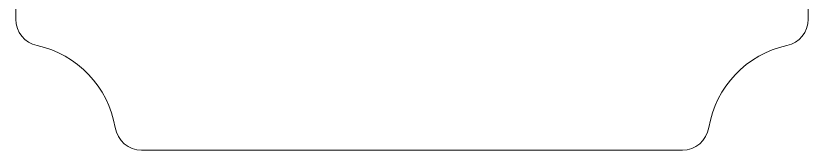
# Model space of a CAD drawing. Header units: millimetres. Extents: x -295 to 213, y -77 to 90.
# Drawn here: x 3 to 62, y -30.4 to -20.4 of the extents above; entities that cross this region are included whole.
import ezdxf

# ---------------------------------------------------------------- set-up
doc = ezdxf.new("R2010")
doc.units = ezdxf.units.MM
doc.header["$MEASUREMENT"] = 0
doc.layers.add('Layer 1', color=7, linetype='Continuous')

msp = doc.modelspace()

# ---------------------------------------------------------------- linework, layer by layer
at = {"layer": 'Layer 1', "color": 240, "lineweight": 9}
for points in [[(3.0449, 49.3368), (3.0449, 49.3368), (3.0449, -20.6605), (3.0449, -20.6605)], [(62.0448, -20.6608), (62.0448, -20.6608), (62.0448, 49.337), (62.0448, 49.337)], [(12.4138, -30.3749), (12.4138, -30.3749), (52.6758, -30.3749), (52.6758, -30.3749)]]:
    msp.add_open_spline(points, degree=3, dxfattribs=at)
for points in [[(3.0449, -20.6605), (3.0449, -21.614), (3.6935, -22.416), (4.6257, -22.6159), (4.6257, -22.6159), (7.6195, -23.2575), (9.9366, -25.6838), (10.4416, -28.7046), (10.4416, -28.7046), (10.6042, -29.6765), (11.4285, -30.3749), (12.4138, -30.3749)], [(52.6758, -30.3749), (53.6612, -30.3749), (54.4851, -29.6765), (54.6478, -28.7047), (54.6478, -28.7047), (55.1529, -25.6845), (57.4698, -23.2577), (60.4638, -22.6159), (60.4638, -22.6159), (61.3961, -22.416), (62.0448, -21.6143), (62.0448, -20.6608)]]:
    msp.add_open_spline(points, degree=3, knots=[0, 0, 0, 0, 0.25, 0.25, 0.25, 0.25, 0.5, 0.5, 0.5, 0.5, 1, 1, 1, 1], dxfattribs=at)

doc.saveas('drawing.dxf')
